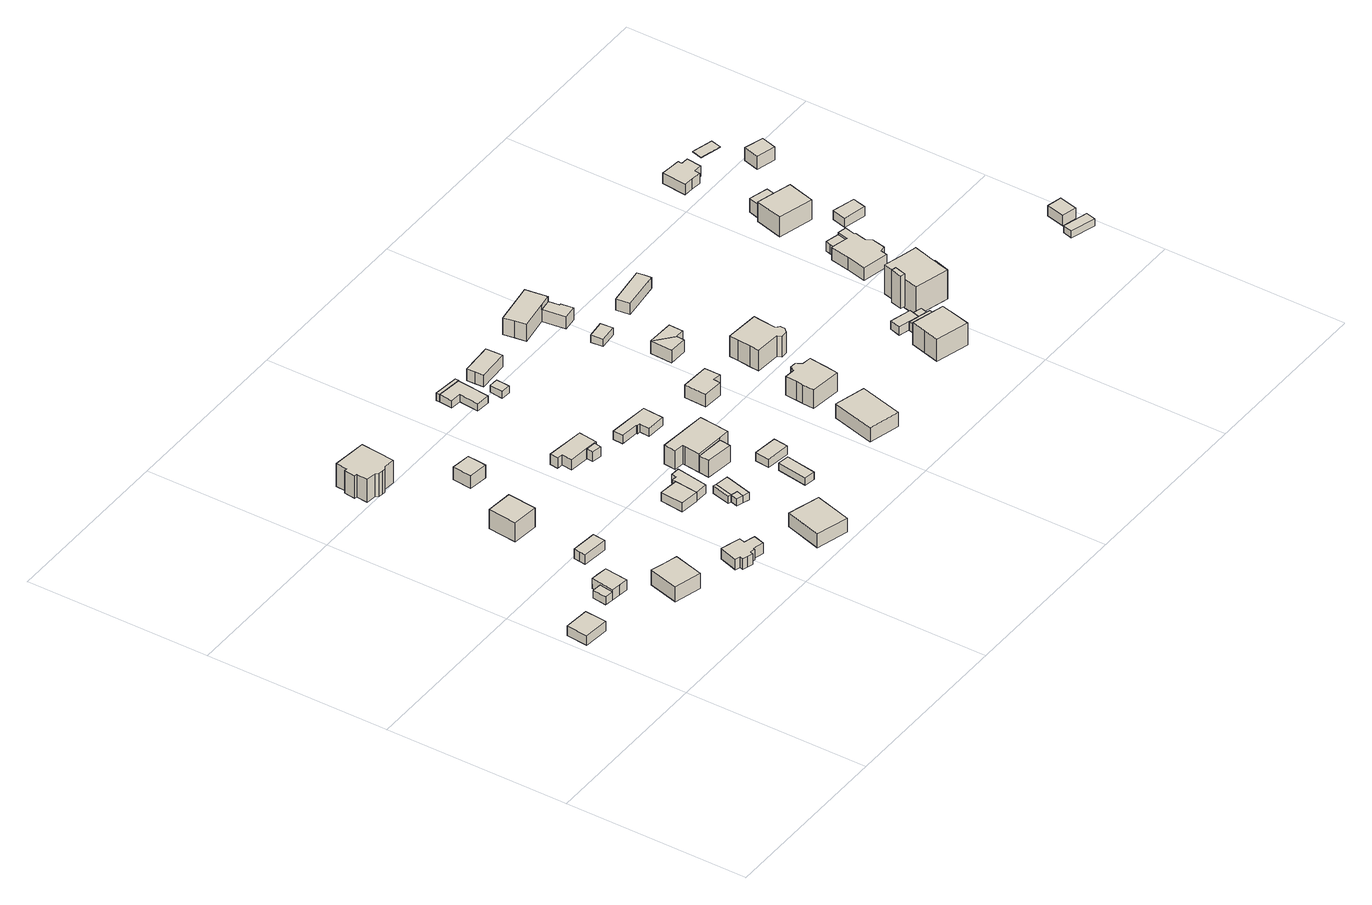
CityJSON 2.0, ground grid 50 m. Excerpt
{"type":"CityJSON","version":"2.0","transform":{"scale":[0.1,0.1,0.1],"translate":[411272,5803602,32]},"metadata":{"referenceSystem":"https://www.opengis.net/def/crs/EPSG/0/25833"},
"CityObjects":{
"building1":{"type":"Building","attributes":{"Gemeindeschluessel":"11000009","BezugspunktDach":"2200","function":"31001_1010","measuredHeight":3.45,"storeysAboveGround":1},"address":[{"country":"Germany","locality":"Berlin","thoroughfareNumber":"8 (1)","thoroughfareName":"Am Oder-Spree-Kanal"}],"geometry":[{"type":"Solid","lod":"1","boundaries":[[[[0,1,2,3]],[[4,5,6,7]],[[4,7,3,2]],[[5,4,2,1]],[[6,5,1,0]],[[7,6,0,3]]]]}]},
"building2":{"type":"Building","attributes":{"Gemeindeschluessel":"11000009","function":"31001_1010"},"address":[{"country":"Germany","locality":"Berlin","thoroughfareNumber":"8","thoroughfareName":"Am Oder-Spree-Kanal"}],"children":["building2-1","building2-2"]},
"building2-1":{"type":"BuildingPart","attributes":{"BezugspunktDach":"2200","measuredHeight":3.46,"storeysAboveGround":1},"parents":["building2"],"geometry":[{"type":"MultiSurface","lod":"1","boundaries":[[[8,9,10,11,12,13]],[[14,15,16,17,18,19]],[[14,20,21,22,13,12]],[[15,14,12,11]],[[16,15,11,10]],[[17,16,10,9]],[[18,17,9,8]],[[19,18,8,13]],[[19,22,21,20]]]}]},
"building2-2":{"type":"BuildingPart","attributes":{"BezugspunktDach":"2200","measuredHeight":2.25,"storeysAboveGround":1},"parents":["building2"],"geometry":[{"type":"MultiSurface","lod":"1","boundaries":[[[22,21,23,24]],[[25,20,19,26]],[[25,26,24,23]],[[20,25,23,21]],[[26,19,22,24]],[[19,27,20,21,22]]]}]},
"building3":{"type":"Building","attributes":{"Gemeindeschluessel":"11000009","BezugspunktDach":"2200","function":"31001_1010","measuredHeight":5.87,"storeysAboveGround":1},"address":[{"country":"Germany","locality":"Berlin","thoroughfareNumber":"9","thoroughfareName":"Am Oder-Spree-Kanal"}],"geometry":[{"type":"Solid","lod":"1","boundaries":[[[[28,29,30,31,32]],[[33,34,35,36,37]],[[33,37,32,31]],[[34,33,31,30]],[[35,34,30,29]],[[36,35,29,28]],[[37,36,28,32]]]]}]},
"building4":{"type":"Building","attributes":{"Gemeindeschluessel":"11000009","BezugspunktDach":"2200","function":"31001_1312","measuredHeight":3.43,"storeysAboveGround":1},"address":[{"country":"Germany","locality":"Berlin","thoroughfareNumber":"7","thoroughfareName":"Am Oder-Spree-Kanal"}],"geometry":[{"type":"Solid","lod":"1","boundaries":[[[[38,39,40,41,42]],[[43,44,45,46,47]],[[43,47,42,41]],[[44,43,41,40]],[[45,44,40,39]],[[46,45,39,38]],[[47,46,38,42]]]]}]},
"building5":{"type":"Building","attributes":{"Gemeindeschluessel":"11000009","BezugspunktDach":"2200","function":"31001_1010","measuredHeight":6.93,"storeysAboveGround":1},"address":[{"country":"Germany","locality":"Berlin","thoroughfareNumber":"6","thoroughfareName":"Am Oder-Spree-Kanal"}],"geometry":[{"type":"Solid","lod":"1","boundaries":[[[[48,49,50,51]],[[52,53,54,55]],[[52,55,51,50]],[[53,52,50,49]],[[54,53,49,48]],[[55,54,48,51]]]]}]},
"building6":{"type":"Building","attributes":{"Gemeindeschluessel":"11000009","BezugspunktDach":"2200","function":"31001_1010","measuredHeight":8.6,"storeysAboveGround":2},"address":[{"country":"Germany","locality":"Berlin","thoroughfareNumber":"4","thoroughfareName":"Am Oder-Spree-Kanal"}],"geometry":[{"type":"Solid","lod":"1","boundaries":[[[[56,57,58,59,60,61,62,63,64,65,66,67,68,69]],[[70,71,72,73,74,75,76,77,78,79,80,81,82,83]],[[70,83,69,68]],[[71,70,68,67]],[[72,71,67,66]],[[73,72,66,65]],[[74,73,65,64]],[[75,74,64,63]],[[76,75,63,62]],[[77,76,62,61]],[[78,77,61,60]],[[79,78,60,59]],[[80,79,59,58]],[[81,80,58,57]],[[82,81,57,56]],[[83,82,56,69]]]]}]},
"building7":{"type":"Building","attributes":{"Gemeindeschluessel":"11000009","BezugspunktDach":"2200","function":"31001_1312","measuredHeight":5.5,"storeysAboveGround":1},"address":[{"country":"Germany","locality":"Berlin","thoroughfareNumber":"10","thoroughfareName":"Am Oder-Spree-Kanal"}],"geometry":[{"type":"Solid","lod":"1","boundaries":[[[[84,85,86,87,88,89,90,91,92,93,94,95,96,97]],[[98,99,100,101,102,103,104,105,106,107,108,109,110,111]],[[98,111,97,96]],[[99,98,96,95]],[[100,99,95,94]],[[101,100,94,93]],[[102,101,93,92]],[[103,102,92,91]],[[104,103,91,90]],[[105,104,90,89]],[[106,105,89,88]],[[107,106,88,87]],[[108,107,87,86]],[[109,108,86,85]],[[110,109,85,84]],[[111,110,84,97]]]]}]},
"building8":{"type":"Building","attributes":{"Gemeindeschluessel":"11000009","BezugspunktDach":"2200","function":"31001_1010","measuredHeight":5.01,"storeysAboveGround":1},"address":[{"country":"Germany","locality":"Berlin","thoroughfareNumber":"5","thoroughfareName":"Am Oder-Spree-Kanal"}],"geometry":[{"type":"Solid","lod":"1","boundaries":[[[[112,113,114,115,116]],[[117,118,119,120,121]],[[117,121,116,115]],[[118,117,115,114]],[[119,118,114,113]],[[120,119,113,112]],[[121,120,112,116]]]]}]},
"building9":{"type":"Building","attributes":{"Gemeindeschluessel":"11000009","BezugspunktDach":"2200","function":"31001_1010","measuredHeight":5.08,"storeysAboveGround":1},"address":[{"country":"Germany","locality":"Berlin","thoroughfareNumber":"11","thoroughfareName":"Am Oder-Spree-Kanal"}],"geometry":[{"type":"Solid","lod":"1","boundaries":[[[[122,123,124,125]],[[126,127,128,129]],[[126,129,125,124]],[[127,126,124,123]],[[128,127,123,122]],[[129,128,122,125]]]]}]},
"building10":{"type":"Building","attributes":{"Gemeindeschluessel":"11000009","BezugspunktDach":"2200","function":"31001_2723","measuredHeight":2.58,"storeysAboveGround":1},"address":[{"country":"Germany","locality":"Berlin","thoroughfareNumber":"7 (1)","thoroughfareName":"Am Oder-Spree-Kanal"}],"geometry":[{"type":"Solid","lod":"1","boundaries":[[[[130,131,132,133]],[[134,135,136,137]],[[134,137,133,132]],[[135,134,132,131]],[[136,135,131,130]],[[137,136,130,133]]]]}]},
"building11":{"type":"Building","attributes":{"Gemeindeschluessel":"11000009","BezugspunktDach":"2200","function":"51009_1610","measuredHeight":2.1,"storeysAboveGround":0},"address":[{"country":"Germany","locality":"Berlin"}],"geometry":[{"type":"Solid","lod":"1","boundaries":[[[[138,139,140,141]],[[142,143,144,145]],[[142,145,141,140]],[[143,142,140,139]],[[144,143,139,138]],[[145,144,138,141]]]]}]},
"building12":{"type":"Building","attributes":{"Gemeindeschluessel":"11000009","BezugspunktDach":"2200","function":"51009_1610","measuredHeight":2.17,"storeysAboveGround":0},"address":[{"country":"Germany","locality":"Berlin"}],"geometry":[{"type":"Solid","lod":"1","boundaries":[[[[140,146,147,148]],[[149,150,142,151]],[[149,151,148,147]],[[150,149,147,146]],[[142,150,146,140]],[[151,142,140,148]]]]}]},
"building13":{"type":"Building","attributes":{"Gemeindeschluessel":"11000009","BezugspunktDach":"2200","function":"31001_2000","measuredHeight":2.49,"storeysAboveGround":1},"address":[{"country":"Germany","locality":"Berlin","thoroughfareNumber":"14 (1)","thoroughfareName":"Am Oder-Spree-Kanal"}],"geometry":[{"type":"Solid","lod":"1","boundaries":[[[[152,153,154,155,156,131,130]],[[157,158,159,160,161,162,163]],[[157,163,130,131]],[[158,157,131,156]],[[159,158,156,155]],[[160,159,155,154]],[[161,160,154,153]],[[162,161,153,152]],[[163,162,152,130]]]]}]},
"building14":{"type":"Building","attributes":{"Gemeindeschluessel":"11000009","BezugspunktDach":"2200","function":"31001_2723","measuredHeight":2.13,"storeysAboveGround":1},"address":[{"country":"Germany","locality":"Berlin","thoroughfareNumber":"11 (1)","thoroughfareName":"Am Oder-Spree-Kanal"}],"geometry":[{"type":"Solid","lod":"1","boundaries":[[[[139,138,164,165,146,140]],[[150,166,167,144,143,142]],[[150,142,140,146]],[[166,150,146,165]],[[167,166,165,164]],[[144,167,164,138]],[[143,144,138,139]],[[142,143,139,140]]]]}]},
"building15":{"type":"Building","attributes":{"Gemeindeschluessel":"11000009","BezugspunktDach":"2200","function":"31001_2723","measuredHeight":2.97,"storeysAboveGround":1},"address":[{"country":"Germany","locality":"Berlin","thoroughfareNumber":"6 (1)","thoroughfareName":"Am Oder-Spree-Kanal"}],"geometry":[{"type":"Solid","lod":"1","boundaries":[[[[168,169,170,171,172,173,174,175]],[[176,177,178,179,180,181,182,183]],[[176,183,175,174]],[[177,176,174,173]],[[178,177,173,172]],[[179,178,172,171]],[[180,179,171,170]],[[181,180,170,169]],[[182,181,169,168]],[[183,182,168,175]]]]}]},
"building16":{"type":"Building","attributes":{"Gemeindeschluessel":"11000009","BezugspunktDach":"2200","function":"51009_1610","measuredHeight":2.89,"storeysAboveGround":0},"address":[{"country":"Germany","locality":"Berlin"}],"geometry":[{"type":"Solid","lod":"1","boundaries":[[[[184,171,170,185]],[[186,187,188,189]],[[186,189,185,170]],[[187,186,170,171]],[[188,187,171,184]],[[189,188,184,185]]]]}]},
"building17":{"type":"Building","attributes":{"Gemeindeschluessel":"11000009","function":"31001_1010"},"address":[{"country":"Germany","locality":"Berlin","thoroughfareNumber":"14","thoroughfareName":"Am Oder-Spree-Kanal"}],"children":["building17-1","building17-2"]},
"building17-1":{"type":"BuildingPart","attributes":{"BezugspunktDach":"2200","measuredHeight":6.03,"storeysAboveGround":1},"parents":["building17"],"geometry":[{"type":"MultiSurface","lod":"1","boundaries":[[[190,191,192,193,194,195,196,197,198]],[[199,200,201,202,203,204,205,206,207]],[[199,207,198,197]],[[200,199,197,196]],[[201,200,196,195]],[[202,201,195,194]],[[203,202,194,193]],[[208,209,193,192]],[[205,204,192,191]],[[206,205,191,190]],[[207,206,190,198]],[[204,203,209,208]]]}]},
"building17-2":{"type":"BuildingPart","attributes":{"BezugspunktDach":"2200","measuredHeight":4.98,"storeysAboveGround":1},"parents":["building17"],"geometry":[{"type":"Solid","lod":"1","boundaries":[[[[210,209,208,211]],[[204,203,212,213]],[[204,213,211,208]],[[212,203,209,210]],[[213,212,210,211]],[[203,204,208,209]]]]}]},
"building18":{"type":"Building","attributes":{"Gemeindeschluessel":"11000009","BezugspunktDach":"2200","function":"31001_2723","measuredHeight":2.2,"storeysAboveGround":1},"address":[{"country":"Germany","locality":"Berlin","thoroughfareNumber":"13 (2)","thoroughfareName":"Am Oder-Spree-Kanal"}],"geometry":[{"type":"Solid","lod":"1","boundaries":[[[[214,215,216,217]],[[218,219,220,221]],[[218,221,217,216]],[[219,218,216,215]],[[220,219,215,214]],[[221,220,214,217]]]]}]},
"building19":{"type":"Building","attributes":{"Gemeindeschluessel":"11000009","BezugspunktDach":"2200","function":"31001_2463","measuredHeight":2.13,"storeysAboveGround":1},"address":[{"country":"Germany","locality":"Berlin","thoroughfareNumber":"4 (1)","thoroughfareName":"Am Oder-Spree-Kanal"}],"geometry":[{"type":"Solid","lod":"1","boundaries":[[[[222,223,224,225,226,227]],[[228,229,230,231,232,233]],[[228,233,227,226]],[[229,228,226,225]],[[230,229,225,224]],[[231,230,224,223]],[[232,231,223,222]],[[233,232,222,227]]]]}]},
"building20":{"type":"Building","attributes":{"Gemeindeschluessel":"11000009","BezugspunktDach":"2200","function":"31001_2463","measuredHeight":2.5,"storeysAboveGround":1},"address":[{"country":"Germany","locality":"Berlin","thoroughfareNumber":"13 (1)","thoroughfareName":"Am Oder-Spree-Kanal"}],"geometry":[{"type":"Solid","lod":"1","boundaries":[[[[234,235,236,237]],[[238,239,240,241]],[[238,241,237,236]],[[239,238,236,235]],[[240,239,235,234]],[[241,240,234,237]]]]}]},
"building21":{"type":"Building","attributes":{"Gemeindeschluessel":"11000009","BezugspunktDach":"2200","function":"31001_2463","measuredHeight":2.46,"storeysAboveGround":1},"address":[{"country":"Germany","locality":"Berlin","thoroughfareNumber":"15 (2)","thoroughfareName":"Am Oder-Spree-Kanal"}],"geometry":[{"type":"Solid","lod":"1","boundaries":[[[[242,243,244,245,246,247,248,249,250]],[[251,252,253,254,255,256,257,258,259]],[[251,259,250,249]],[[252,251,249,248]],[[253,252,248,247]],[[254,253,247,246]],[[255,254,246,245]],[[256,255,245,244]],[[257,256,244,243]],[[258,257,243,242]],[[259,258,242,250]]]]}]},
"building22":{"type":"Building","attributes":{"Gemeindeschluessel":"11000009","BezugspunktDach":"2200","function":"51009_1610","measuredHeight":2.27,"storeysAboveGround":0},"address":[{"country":"Germany","locality":"Berlin"}],"geometry":[{"type":"Solid","lod":"1","boundaries":[[[[260,261,262,263]],[[264,265,229,228]],[[264,228,263,262]],[[265,264,262,261]],[[229,265,261,260]],[[228,229,260,263]]]]}]},
"building23":{"type":"Building","attributes":{"Gemeindeschluessel":"11000009","BezugspunktDach":"2200","function":"31001_2463","measuredHeight":2.05,"storeysAboveGround":1},"address":[{"country":"Germany","locality":"Berlin","thoroughfareNumber":"18 (2)","thoroughfareName":"Am Oder-Spree-Kanal"}],"geometry":[{"type":"Solid","lod":"1","boundaries":[[[[266,267,268,269]],[[270,271,272,273]],[[270,273,269,268]],[[271,270,268,267]],[[272,271,267,266]],[[273,272,266,269]]]]}]},
"building24":{"type":"Building","attributes":{"Gemeindeschluessel":"11000009","BezugspunktDach":"2200","function":"31001_1010","measuredHeight":3.88,"storeysAboveGround":1},"address":[{"country":"Germany","locality":"Berlin","thoroughfareNumber":"18 (3)","thoroughfareName":"Am Oder-Spree-Kanal"}],"geometry":[{"type":"Solid","lod":"1","boundaries":[[[[274,275,276,277,278,279]],[[280,281,282,283,284,285]],[[280,285,279,278]],[[281,280,278,277]],[[282,281,277,276]],[[283,282,276,275]],[[284,283,275,274]],[[285,284,274,279]]]]}]},
"building25":{"type":"Building","attributes":{"Gemeindeschluessel":"11000009","BezugspunktDach":"2200","function":"31001_1313","measuredHeight":3.62,"storeysAboveGround":1},"address":[{"country":"Germany","locality":"Berlin","thoroughfareNumber":"15 (1)","thoroughfareName":"Am Oder-Spree-Kanal"}],"geometry":[{"type":"Solid","lod":"1","boundaries":[[[[286,287,288,289,290,291]],[[292,293,294,295,296,297]],[[292,297,291,290]],[[293,292,290,289]],[[294,293,289,288]],[[295,294,288,287]],[[296,295,287,286]],[[297,296,286,291]]]]}]},
"building26":{"type":"Building","attributes":{"Gemeindeschluessel":"11000009","BezugspunktDach":"2200","function":"31001_1010","measuredHeight":5.24,"storeysAboveGround":1},"address":[{"country":"Germany","locality":"Berlin","thoroughfareNumber":"13","thoroughfareName":"Am Oder-Spree-Kanal"}],"geometry":[{"type":"Solid","lod":"1","boundaries":[[[[298,299,300,301]],[[302,303,304,305]],[[302,305,301,300]],[[303,302,300,299]],[[304,303,299,298]],[[305,304,298,301]]]]}]},
"building27":{"type":"Building","attributes":{"Gemeindeschluessel":"11000009","BezugspunktDach":"2200","function":"31001_1010","measuredHeight":8.12,"storeysAboveGround":1},"address":[{"country":"Germany","locality":"Berlin","thoroughfareNumber":"14A","thoroughfareName":"Am Oder-Spree-Kanal"}],"geometry":[{"type":"Solid","lod":"1","boundaries":[[[[306,307,308,309,310,311,312,313,314,315,316,317]],[[318,319,320,321,322,323,324,325,326,327,328,329]],[[318,329,317,316]],[[319,318,316,315]],[[320,319,315,314]],[[321,320,314,313]],[[322,321,313,312]],[[323,322,312,311]],[[324,323,311,310]],[[325,324,310,309]],[[326,325,309,308]],[[327,326,308,307]],[[328,327,307,306]],[[329,328,306,317]]]]}]},
"building28":{"type":"Building","attributes":{"Gemeindeschluessel":"11000009","BezugspunktDach":"2200","function":"31001_2000","measuredHeight":2.11,"storeysAboveGround":1},"address":[{"country":"Germany","locality":"Berlin","thoroughfareNumber":"17 (1)","thoroughfareName":"Am Oder-Spree-Kanal"}],"geometry":[{"type":"Solid","lod":"1","boundaries":[[[[330,331,332,333]],[[334,335,336,337]],[[334,337,333,332]],[[335,334,332,331]],[[336,335,331,330]],[[337,336,330,333]]]]}]},
"building29":{"type":"Building","attributes":{"Gemeindeschluessel":"11000009","function":"31001_1010"},"address":[{"country":"Germany","locality":"Berlin","thoroughfareNumber":"18","thoroughfareName":"Am Oder-Spree-Kanal"}],"children":["building29-1","building29-2"]},
"building29-1":{"type":"BuildingPart","attributes":{"BezugspunktDach":"2200","measuredHeight":6.37,"storeysAboveGround":1},"parents":["building29"],"geometry":[{"type":"MultiSurface","lod":"1","boundaries":[[[338,339,340,341,342,343,344,345,346]],[[347,348,349,350,351,352,353,354,355]],[[347,355,346,345]],[[348,347,345,344]],[[349,348,344,343]],[[350,349,343,342]],[[351,350,342,341]],[[356,357,351,341,340]],[[353,352,340,339]],[[354,353,339,338]],[[355,354,338,346]],[[358,352,351,357,356]]]}]},
"building29-2":{"type":"BuildingPart","attributes":{"BezugspunktDach":"2200","measuredHeight":3.49,"storeysAboveGround":1},"parents":["building29"],"geometry":[{"type":"Solid","lod":"1","boundaries":[[[[359,360,361,362,357,356]],[[351,363,364,365,366,352]],[[363,351,357,362]],[[364,363,362,361]],[[365,364,361,360]],[[366,365,360,359]],[[352,366,359,356]],[[351,352,356,357]]]]}]},
"building30":{"type":"Building","attributes":{"Gemeindeschluessel":"11000009","function":"31001_1010"},"address":[{"country":"Germany","locality":"Berlin","thoroughfareNumber":"16","thoroughfareName":"Am Oder-Spree-Kanal"}],"children":["building30-1","building30-2"]},
"building30-1":{"type":"BuildingPart","attributes":{"BezugspunktDach":"2200","measuredHeight":3.68,"storeysAboveGround":1},"parents":["building30"],"geometry":[{"type":"Solid","lod":"1","boundaries":[[[[367,368,369,370]],[[371,372,373,374]],[[371,374,370,369]],[[373,372,368,367]],[[374,373,367,370]],[[372,371,369,368]]]]}]},
"building30-2":{"type":"BuildingPart","attributes":{"BezugspunktDach":"2200","measuredHeight":3.76,"storeysAboveGround":1},"parents":["building30"],"geometry":[{"type":"MultiSurface","lod":"1","boundaries":[[[375,376,377,378]],[[379,380,372,371]],[[379,371,378,377]],[[380,379,377,376]],[[372,380,376,375]],[[371,369,368,375,378]],[[368,369,371,372]]]}]},
"building31":{"type":"Building","attributes":{"Gemeindeschluessel":"11000009","BezugspunktDach":"2200","function":"31001_1010","measuredHeight":8.17,"storeysAboveGround":1},"address":[{"country":"Germany","locality":"Berlin","thoroughfareNumber":"15","thoroughfareName":"Am Oder-Spree-Kanal"}],"geometry":[{"type":"Solid","lod":"1","boundaries":[[[[381,382,383,384,385,386,387,388,389,390,391,392,393]],[[394,395,396,397,398,399,400,401,402,403,404,405,406]],[[394,406,393,392]],[[395,394,392,391]],[[396,395,391,390]],[[397,396,390,389]],[[398,397,389,388]],[[399,398,388,387]],[[400,399,387,386]],[[401,400,386,385]],[[402,401,385,384]],[[403,402,384,383]],[[404,403,383,382]],[[405,404,382,381]],[[406,405,381,393]]]]}]},
"building32":{"type":"Building","attributes":{"Gemeindeschluessel":"11000009","BezugspunktDach":"2200","function":"31001_1010","measuredHeight":4.06,"storeysAboveGround":1},"address":[{"country":"Germany","locality":"Berlin","thoroughfareNumber":"17","thoroughfareName":"Am Oder-Spree-Kanal"}],"geometry":[{"type":"Solid","lod":"1","boundaries":[[[[407,408,409,410,411]],[[412,413,414,415,416]],[[412,416,411,410]],[[413,412,410,409]],[[414,413,409,408]],[[415,414,408,407]],[[416,415,407,411]]]]}]},
"building33":{"type":"Building","attributes":{"Gemeindeschluessel":"11000009","BezugspunktDach":"2200","function":"31001_1010","measuredHeight":8.44,"storeysAboveGround":1},"address":[{"country":"Germany","locality":"Berlin","thoroughfareNumber":"32","thoroughfareName":"Am Oder-Spree-Kanal"}],"geometry":[{"type":"Solid","lod":"1","boundaries":[[[[417,418,419,420,421,422]],[[423,424,425,426,427,428]],[[423,428,422,421]],[[424,423,421,420]],[[425,424,420,419]],[[426,425,419,418]],[[427,426,418,417]],[[428,427,417,422]]]]}]},
"building34":{"type":"Building","attributes":{"Gemeindeschluessel":"11000009","BezugspunktDach":"2200","function":"31001_2463","measuredHeight":2.37,"storeysAboveGround":1},"address":[{"country":"Germany","locality":"Berlin","thoroughfareNumber":"31 (1)","thoroughfareName":"Am Oder-Spree-Kanal"}],"geometry":[{"type":"Solid","lod":"1","boundaries":[[[[429,430,431,432,433,434]],[[435,436,437,438,439,440]],[[435,440,434,433]],[[436,435,433,432]],[[437,436,432,431]],[[438,437,431,430]],[[439,438,430,429]],[[440,439,429,434]]]]}]},
"building35":{"type":"Building","attributes":{"Gemeindeschluessel":"11000009","BezugspunktDach":"2200","function":"31001_2463","measuredHeight":2.62,"storeysAboveGround":1},"address":[{"country":"Germany","locality":"Berlin","thoroughfareNumber":"32 (1)","thoroughfareName":"Am Oder-Spree-Kanal"}],"geometry":[{"type":"Solid","lod":"1","boundaries":[[[[441,442,443,430,429,444]],[[445,446,447,448,449,450]],[[445,450,444,429]],[[446,445,429,430]],[[447,446,430,443]],[[448,447,443,442]],[[449,448,442,441]],[[450,449,441,444]]]]}]},
"building36":{"type":"Building","attributes":{"Gemeindeschluessel":"11000009","BezugspunktDach":"2200","function":"51009_1610","measuredHeight":2.52,"storeysAboveGround":0},"address":[{"country":"Germany","locality":"Berlin"}],"geometry":[{"type":"Solid","lod":"1","boundaries":[[[[443,451,431,430]],[[452,453,454,455]],[[452,455,430,431]],[[453,452,431,451]],[[454,453,451,443]],[[455,454,443,430]]]]}]},
"building37":{"type":"Building","attributes":{"Gemeindeschluessel":"11000009","BezugspunktDach":"2200","function":"51009_1610","measuredHeight":9.51,"storeysAboveGround":0},"address":[{"country":"Germany","locality":"Berlin"}],"geometry":[{"type":"Solid","lod":"1","boundaries":[[[[456,457,458,459]],[[460,461,462,463]],[[460,463,459,458]],[[461,460,458,457]],[[462,461,457,456]],[[463,462,456,459]]]]}]},
"building38":{"type":"Building","attributes":{"Gemeindeschluessel":"11000009","function":"31001_1010"},"address":[{"country":"Germany","locality":"Berlin","thoroughfareNumber":"31","thoroughfareName":"Am Oder-Spree-Kanal"}],"children":["building38-1","building38-2"]},
"building38-1":{"type":"BuildingPart","attributes":{"BezugspunktDach":"2200","measuredHeight":11.7,"storeysAboveGround":1},"parents":["building38"],"geometry":[{"type":"MultiSurface","lod":"1","boundaries":[[[464,465,466,467,468,469,470,471,472,473,474,475,476]],[[477,478,479,480,481,482,483,484,485,486,487,488,489]],[[477,489,476,475]],[[478,477,475,474]],[[479,478,474,473]],[[480,479,473,472]],[[481,480,472,471]],[[482,481,471,470]],[[483,482,470,469]],[[484,483,469,468]],[[490,491,484,468,467]],[[486,492,490,485,467,466]],[[487,486,466,465]],[[488,487,465,464]],[[489,488,464,476]],[[485,484,491,490]],[[485,490,492,486]]]}]},
"building38-2":{"type":"BuildingPart","attributes":{"BezugspunktDach":"2200","measuredHeight":5.24,"storeysAboveGround":1},"parents":["building38"],"geometry":[{"type":"MultiSurface","lod":"1","boundaries":[[[493,494,491,492]],[[484,495,496,486]],[[495,484,491,494]],[[496,495,494,493]],[[486,496,493,492]],[[485,490,491,484]],[[490,485,486,492]]]}]},
"building39":{"type":"Building","attributes":{"Gemeindeschluessel":"11000009","BezugspunktDach":"2200","function":"51009_1610","measuredHeight":4.01,"storeysAboveGround":0},"address":[{"country":"Germany","locality":"Berlin"}],"geometry":[{"type":"Solid","lod":"1","boundaries":[[[[497,498,499,500]],[[501,502,503,504]],[[501,504,500,499]],[[502,501,499,498]],[[503,502,498,497]],[[504,503,497,500]]]]}]},
"building40":{"type":"Building","attributes":{"Gemeindeschluessel":"11000009","BezugspunktDach":"2200","function":"31001_1010","measuredHeight":6.29,"storeysAboveGround":1},"address":[{"country":"Germany","locality":"Berlin","thoroughfareNumber":"30","thoroughfareName":"Am Oder-Spree-Kanal"}],"geometry":[{"type":"Solid","lod":"1","boundaries":[[[[505,506,507,508,509,510,511,512,513,514,515,516,517,518,519]],[[520,521,522,523,524,525,526,527,528,529,530,531,532,533,534]],[[520,534,519,518]],[[521,520,518,517]],[[522,521,517,516]],[[523,522,516,515]],[[524,523,515,514]],[[525,524,514,513]],[[526,525,513,512]],[[527,526,512,511]],[[528,527,511,510]],[[529,528,510,509]],[[530,529,509,508]],[[531,530,508,507]],[[532,531,507,506]],[[533,532,506,505]],[[534,533,505,519]]]]}]},
"building41":{"type":"Building","attributes":{"Gemeindeschluessel":"11000009","BezugspunktDach":"2200","function":"31001_2463","measuredHeight":3.27,"storeysAboveGround":1},"address":[{"country":"Germany","locality":"Berlin","thoroughfareNumber":"30 (1)","thoroughfareName":"Am Oder-Spree-Kanal"}],"geometry":[{"type":"Solid","lod":"1","boundaries":[[[[535,536,537,538,539]],[[540,541,542,543,544]],[[540,544,539,538]],[[541,540,538,537]],[[542,541,537,536]],[[543,542,536,535]],[[544,543,535,539]]]]}]},
"building42":{"type":"Building","attributes":{"Gemeindeschluessel":"11000009","BezugspunktDach":"2200","function":"31001_1010","measuredHeight":6.33,"storeysAboveGround":2},"address":[{"country":"Germany","locality":"Berlin","thoroughfareNumber":"29","thoroughfareName":"Am Oder-Spree-Kanal"}],"geometry":[{"type":"Solid","lod":"1","boundaries":[[[[545,546,547,548,549]],[[550,551,552,553,554]],[[550,554,549,548]],[[551,550,548,547]],[[552,551,547,546]],[[553,552,546,545]],[[554,553,545,549]]]]}]},
"building43":{"type":"Building","attributes":{"Gemeindeschluessel":"11000009","BezugspunktDach":"2200","function":"51009_1610","measuredHeight":4.09,"storeysAboveGround":0},"address":[{"country":"Germany","locality":"Berlin"}],"geometry":[{"type":"Solid","lod":"1","boundaries":[[[[555,556,557,558]],[[559,560,561,562]],[[559,562,558,557]],[[560,559,557,556]],[[561,560,556,555]],[[562,561,555,558]]]]}]},
"building44":{"type":"Building","attributes":{"Gemeindeschluessel":"11000009","BezugspunktDach":"2200","function":"31001_2723","measuredHeight":3.61,"storeysAboveGround":1},"address":[{"country":"Germany","locality":"Berlin","thoroughfareNumber":"29 (1)","thoroughfareName":"Am Oder-Spree-Kanal"}],"geometry":[{"type":"Solid","lod":"1","boundaries":[[[[563,564,565,566,567]],[[568,569,570,571,572]],[[568,572,567,566]],[[569,568,566,565]],[[570,569,565,564]],[[571,570,564,563]],[[572,571,563,567]]]]}]},
"building45":{"type":"Building","attributes":{"Gemeindeschluessel":"11000009","BezugspunktDach":"2200","function":"31001_1010","measuredHeight":3.6,"storeysAboveGround":1},"address":[{"country":"Germany","locality":"Berlin","thoroughfareNumber":"28","thoroughfareName":"Am Oder-Spree-Kanal"}],"geometry":[{"type":"Solid","lod":"1","boundaries":[[[[573,574,575,576,577,578,579,580,581,582]],[[583,584,585,586,587,588,589,590,591,592]],[[583,592,582,581]],[[584,583,581,580]],[[585,584,580,579]],[[586,585,579,578]],[[587,586,578,577]],[[588,587,577,576]],[[589,588,576,575]],[[590,589,575,574]],[[591,590,574,573]],[[592,591,573,582]]]]}]},
"building46":{"type":"Building","attributes":{"Gemeindeschluessel":"11000009","BezugspunktDach":"2200","function":"31001_2723","measuredHeight":2,"storeysAboveGround":1},"address":[{"country":"Germany","locality":"Berlin","thoroughfareNumber":"31 (2)","thoroughfareName":"Am Oder-Spree-Kanal"}],"geometry":[{"type":"Solid","lod":"1","boundaries":[[[[593,594,595,596]],[[597,598,599,600]],[[597,600,596,595]],[[598,597,595,594]],[[599,598,594,593]],[[600,599,593,596]]]]}]},
"building47":{"type":"Building","attributes":{"Gemeindeschluessel":"11000009","BezugspunktDach":"2200","function":"31001_1010","measuredHeight":3.78,"storeysAboveGround":1},"address":[{"country":"Germany","locality":"Berlin","thoroughfareNumber":"28 (1)","thoroughfareName":"Am Oder-Spree-Kanal"}],"geometry":[{"type":"Solid","lod":"1","boundaries":[[[[601,602,603,604]],[[605,606,607,608]],[[605,608,604,603]],[[606,605,603,602]],[[607,606,602,601]],[[608,607,601,604]]]]}]},
"building48":{"type":"Building","attributes":{"Gemeindeschluessel":"11000009","BezugspunktDach":"2200","function":"31001_2000","measuredHeight":0.237,"storeysAboveGround":1},"address":[{"country":"Germany","locality":"Berlin","thoroughfareNumber":"28 (2)","thoroughfareName":"Am Oder-Spree-Kanal"}],"geometry":[{"type":"Solid","lod":"1","boundaries":[[[[609,610,611,612]],[[613,614,615,616]],[[613,616,612,611]],[[614,613,611,610]],[[615,614,610,609]],[[616,615,609,612]]]]}]},
"building49":{"type":"Building","attributes":{"Gemeindeschluessel":"11000009","BezugspunktDach":"2200","function":"31001_1313","measuredHeight":3,"storeysAboveGround":1},"address":[{"country":"Germany","locality":"Berlin","thoroughfareNumber":"31 (3)","thoroughfareName":"Am Oder-Spree-Kanal"}],"geometry":[{"type":"Solid","lod":"1","boundaries":[[[[617,618,619,620]],[[621,622,623,624]],[[621,624,620,619]],[[622,621,619,618]],[[623,622,618,617]],[[624,623,617,620]]]]}]}
},
"vertices":[
[70,270,58],[75,329,58],[6,335,58],[0,276,58],[6,335,30],[75,329,30],[70,270,30],[0,276,30],
[199,317,60],[224,314,60],[232,378,60],[208,381,60],[184,384,60],[175,320,60],[184,384,31],[208,381,31],[232,378,31],[224,314,31],[199,317,31],[175,320,31],[181,359,31],[181,359,54],[175,320,54],
[155,362,54],[150,324,54],[155,362,31],[150,324,31],[177,332,31],
[321,174,77],[343,255,77],[306,265,77],[269,276,77],[247,194,77],[269,276,33],[306,265,33],[343,255,33],[321,174,33],[247,194,33],
[319,439,60],[323,473,60],[253,480,60],[251,463,60],[249,446,60],[251,463,32],[253,480,32],[323,473,32],[319,439,32],[249,446,32],
[301,621,88],[309,699,88],[237,706,88],[229,628,88],[237,706,32],[309,699,32],[301,621,32],[229,628,32],
[160,1023,104],[157,992,104],[185,989,104],[191,981,104],[203,980,104],[211,979,104],[219,985,104],[251,982,104],[260,1075,104],[213,1080,104],[167,1085,104],[164,1054,104],[157,1055,104],[153,1024,104],[157,1055,37],[164,1054,37],[167,1085,37],[213,1080,37],[260,1075,37],[251,982,37],[219,985,37],[211,979,37],[203,980,37],[191,981,37],[185,989,37],[157,992,37],[160,1023,37],[153,1024,37],
[437,141,64],[434,131,64],[449,127,64],[463,123,64],[466,132,64],[479,128,64],[481,134,64],[510,125,64],[519,155,64],[489,164,64],[493,179,64],[467,187,64],[440,195,64],[424,145,64],[440,195,33],[467,187,33],[493,179,33],[489,164,33],[519,155,33],[510,125,33],[481,134,33],[479,128,33],[466,132,33],[463,123,33],[449,127,33],[434,131,33],[437,141,33],[424,145,33],
[390,818,70],[393,844,70],[395,870,70],[343,876,70],[337,824,70],[343,876,33],[395,870,33],[393,844,33],[390,818,33],[337,824,33],
[686,8,73],[714,107,73],[627,132,73],[598,33,73],[627,132,33],[714,107,33],[686,8,33],[598,33,33],
[587,361,60],[594,424,60],[542,430,60],[535,367,60],[542,430,34],[594,424,34],[587,361,34],[535,367,34],
[639,268,57],[645,287,57],[627,292,57],[622,273,57],[627,292,36],[645,287,36],[639,268,36],[622,273,36],
[640,343,57],[631,345,57],[618,294,57],[631,345,36],[640,343,36],[618,294,36],
[622,360,60],[636,445,60],[610,447,60],[609,433,60],[595,435,60],[594,424,35],[595,435,35],[609,433,35],[610,447,35],[636,445,35],[622,360,35],[587,361,35],
[657,262,57],[677,337,57],[677,337,36],[657,262,36],
[528,697,63],[524,668,63],[579,662,63],[606,659,63],[613,658,63],[619,709,63],[515,721,63],[512,699,63],[515,721,33],[619,709,33],[613,658,33],[606,659,33],[579,662,33],[524,668,33],[528,697,33],[512,699,33],
[603,639,63],[577,644,63],[579,662,34],[606,659,34],[603,639,34],[577,644,34],
[683,464,91],[683,457,91],[678,415,91],[753,408,91],[784,406,91],[789,447,91],[793,488,91],[660,500,91],[656,467,91],[660,500,36],[793,488,36],[789,447,36],[784,406,36],[753,408,36],[678,415,36],[683,457,36],[683,464,36],[656,467,36],[678,415,85],[753,408,85],
[750,377,85],[675,387,85],[750,377,36],[675,387,36],
[803,179,58],[817,261,58],[787,266,58],[774,184,58],[787,266,36],[817,261,36],[803,179,36],[774,184,36],
[592,1024,56],[586,971,56],[624,967,56],[633,1055,56],[566,1063,56],[562,1027,56],[566,1063,35],[633,1055,35],[624,967,35],[586,971,35],[592,1024,35],[562,1027,35],
[847,283,61],[852,322,61],[787,330,61],[782,291,61],[787,330,36],[852,322,36],[847,283,36],[782,291,36],
[721,619,58],[722,615,58],[730,615,58],[728,588,58],[779,584,58],[783,640,58],[724,646,58],[673,651,58],[671,624,58],[673,651,34],[724,646,34],[783,640,34],[779,584,34],[728,588,34],[730,615,34],[722,615,34],[721,619,34],[671,624,34],
[633,1055,57],[634,1065,57],[566,1072,57],[566,1063,57],[566,1072,35],[634,1065,35],
[683,947,55],[686,984,55],[661,986,55],[657,949,55],[661,986,35],[686,984,35],[683,947,35],[657,949,35],
[668,1032,69],[669,1009,69],[756,1014,69],[755,1037,69],[754,1060,69],[667,1055,69],[754,1060,35],[755,1037,35],[756,1014,35],[669,1009,35],[668,1032,35],[667,1055,35],
[948,536,71],[949,555,71],[972,553,71],[972,596,71],[895,600,71],[893,540,71],[895,600,34],[972,596,34],[972,553,34],[949,555,34],[948,536,34],[893,540,34],
[1077,127,78],[1107,243,78],[1023,265,78],[992,149,78],[1023,265,36],[1107,243,36],[1077,127,36],[992,149,36],
[1108,317,91],[1112,350,91],[1114,367,91],[1118,400,91],[1092,403,91],[1084,418,91],[1066,419,91],[1059,406,91],[1030,409,91],[1028,377,91],[1026,359,91],[1024,327,91],[1026,359,36],[1028,377,36],[1030,409,36],[1059,406,36],[1066,419,36],[1084,418,36],[1092,403,36],[1118,400,36],[1114,367,36],[1112,350,36],[1108,317,36],[1024,327,36],
[944,859,60],[993,864,60],[990,898,60],[941,893,60],[990,898,39],[993,864,39],[944,859,39],[941,893,39],
[859,1049,87],[863,1019,87],[944,1031,87],[978,1036,87],[977,1041,87],[978,1041,87],[974,1066,87],[970,1096,87],[854,1079,87],[970,1096,38],[974,1066,38],[978,1041,38],[977,1041,38],[978,1036,38],[944,1031,38],[863,1019,38],[859,1049,38],[854,1079,38],[944,1031,73],[978,1036,73],[944,1031,64],
[953,968,73],[991,973,73],[986,1006,73],[982,1006,73],[982,1006,38],[986,1006,38],[991,973,38],[953,968,38],
[1035,695,71],[1036,716,71],[988,757,71],[985,697,71],[988,757,35],[1036,716,35],[1035,695,35],[985,697,35],
[1036,716,72],[1060,715,72],[1061,754,72],[988,757,72],[1061,754,35],[1060,715,35],
[1139,506,97],[1145,495,97],[1162,495,97],[1173,507,97],[1173,519,97],[1164,527,97],[1164,530,97],[1167,565,97],[1170,590,97],[1079,597,97],[1077,572,97],[1073,536,97],[1071,511,97],[1073,536,36],[1077,572,36],[1079,597,36],[1170,590,36],[1167,565,36],[1164,530,36],[1164,527,36],[1173,519,36],[1173,507,36],[1162,495,36],[1145,495,36],[1139,506,36],[1071,511,36],
[1079,874,71],[1188,888,71],[1186,907,71],[1183,926,71],[1074,912,71],[1183,926,39],[1186,907,39],[1188,888,39],[1079,874,39],[1074,912,39],
[1427,167,94],[1438,209,94],[1448,250,94],[1358,274,94],[1347,233,94],[1336,192,94],[1347,233,30],[1358,274,30],[1448,250,30],[1438,209,30],[1427,167,30],[1336,192,30],
[1396,309,57],[1424,302,57],[1429,320,57],[1432,331,57],[1374,346,57],[1366,317,57],[1374,346,33],[1432,331,33],[1429,320,33],[1424,302,33],[1396,309,33],[1366,317,33],
[1448,250,57],[1457,293,57],[1448,295,57],[1386,266,57],[1396,309,31],[1424,302,31],[1448,295,31],[1457,293,31],[1448,250,31],[1386,266,31],
[1453,314,57],[1429,320,32],[1453,314,32],[1448,295,32],[1424,302,32],
[1465,367,127],[1473,398,127],[1460,401,127],[1452,370,127],[1460,401,32],[1473,398,32],[1465,367,32],[1452,370,32],
[1548,304,112],[1556,337,112],[1557,337,112],[1562,358,112],[1568,379,112],[1577,412,112],[1576,412,112],[1543,420,112],[1483,436,112],[1473,398,112],[1469,382,112],[1465,367,112],[1455,329,112],[1465,367,27],[1469,382,27],[1473,398,27],[1483,436,27],[1543,420,27],[1576,412,27],[1577,412,27],[1568,379,27],[1562,358,27],[1557,337,27],[1556,337,27],[1548,304,27],[1455,329,27],[1562,358,79],[1568,379,79],[1557,337,79],
[1585,329,79],[1597,371,79],[1597,371,27],[1585,329,27],
[1576,412,66],[1579,423,66],[1546,431,66],[1543,420,66],[1546,431,26],[1579,423,26],[1576,412,26],[1543,420,26],
[1573,490,60],[1577,508,60],[1593,510,60],[1599,539,60],[1601,547,60],[1592,562,60],[1599,594,60],[1596,595,60],[1603,624,60],[1580,629,60],[1573,600,60],[1535,609,60],[1525,611,60],[1514,558,60],[1502,505,60],[1514,558,23],[1525,611,23],[1535,609,23],[1573,600,23],[1580,629,23],[1603,624,23],[1596,595,23],[1599,594,23],[1592,562,23],[1601,547,23],[1599,539,23],[1593,510,23],[1577,508,23],[1573,490,23],[1502,505,23],
[1573,600,54],[1580,629,54],[1542,638,54],[1539,624,54],[1535,609,54],[1539,624,26],[1542,638,26],[1580,629,26],[1573,600,26],[1535,609,26],
[1625,733,81],[1645,807,81],[1602,819,81],[1550,833,81],[1530,759,81],[1550,833,23],[1602,819,23],[1645,807,23],[1625,733,23],[1530,759,23],
[1602,819,75],[1608,846,75],[1557,860,75],[1550,833,75],[1557,860,34],[1608,846,34],[1602,819,34],[1550,833,34],
[1707,640,48],[1711,658,48],[1716,677,48],[1655,693,48],[1645,655,48],[1655,693,21],[1716,677,21],[1711,658,21],[1707,640,21],[1645,655,21],
[1553,1018,66],[1580,1015,66],[1581,1030,66],[1604,1028,66],[1608,1069,66],[1588,1070,66],[1589,1081,66],[1559,1084,66],[1533,1087,66],[1526,1020,66],[1533,1087,36],[1559,1084,36],[1589,1081,36],[1588,1070,36],[1608,1069,36],[1604,1028,36],[1581,1030,36],[1580,1015,36],[1553,1018,36],[1526,1020,36],
[1983,184,30],[1991,211,30],[1922,230,30],[1915,204,30],[1922,230,10],[1991,211,10],[1983,184,10],[1915,204,10],
[1756,923,68],[1768,965,68],[1716,980,68],[1704,937,68],[1716,980,30],[1768,965,30],[1756,923,30],[1704,937,30],
[1725,1055,32],[1732,1083,32],[1675,1098,32],[1668,1069,32],[1675,1098,30],[1732,1083,30],[1725,1055,30],[1668,1069,30],
[1982,236,40],[1994,286,40],[1954,295,40],[1942,246,40],[1954,295,10],[1994,286,10],[1982,236,10],[1942,246,10]
]}
